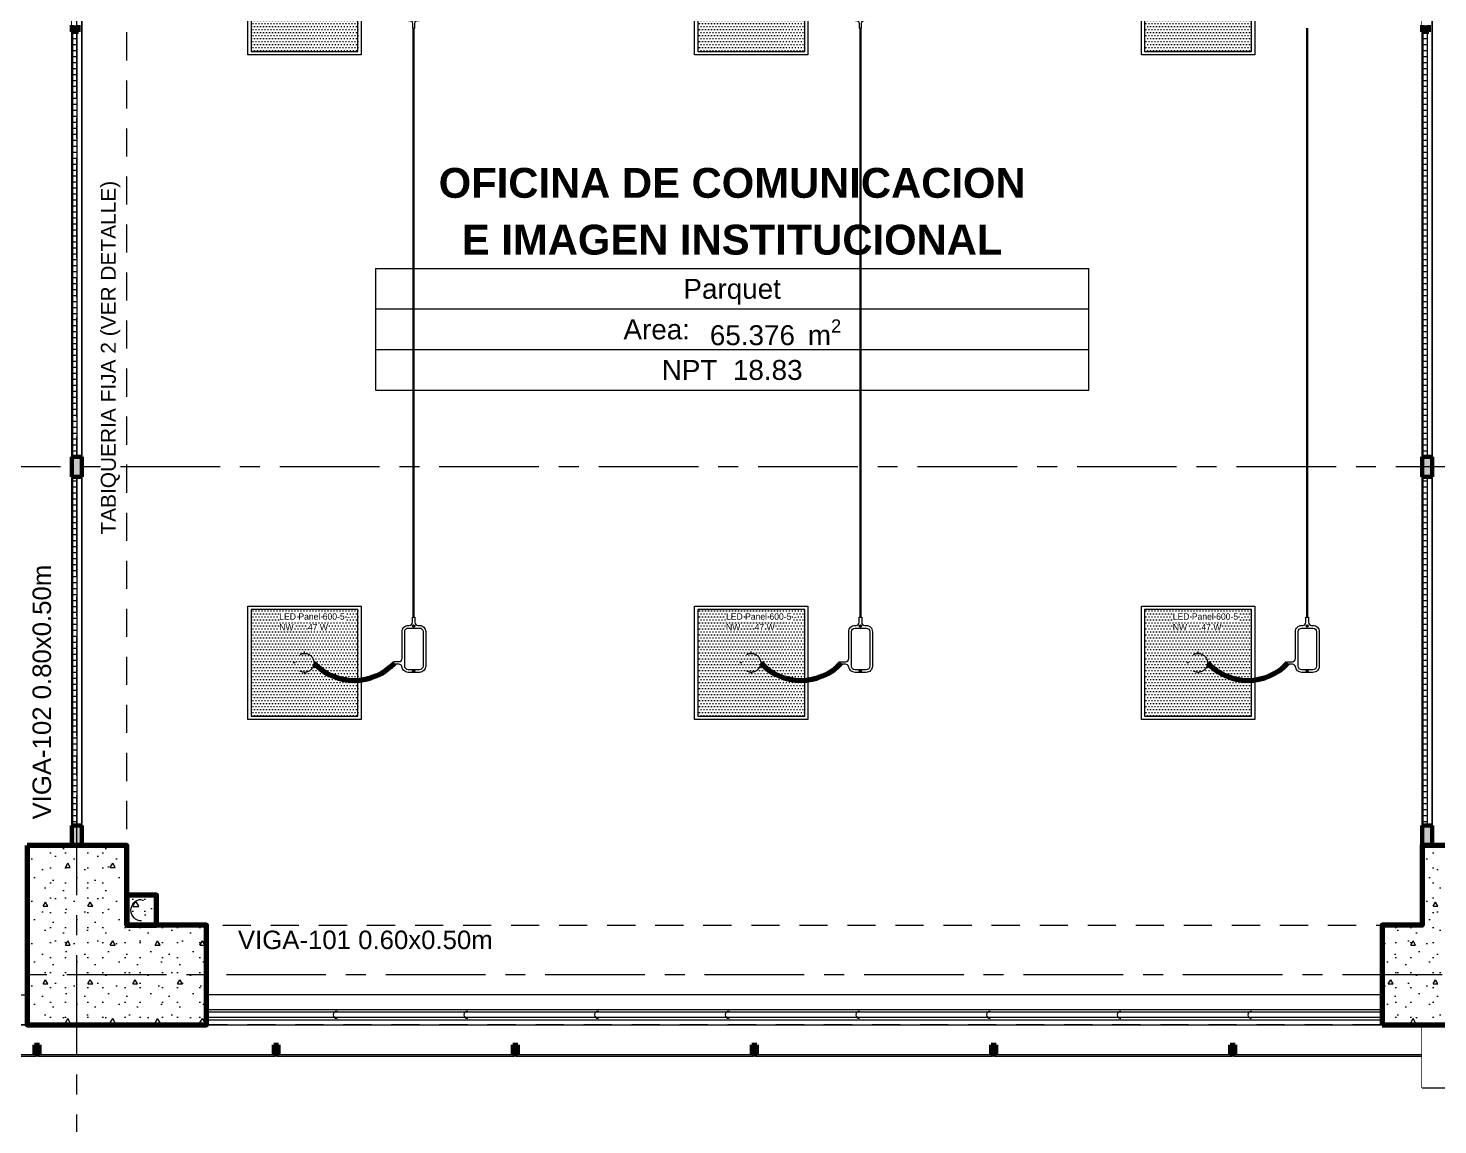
# Model space of a CAD drawing. Header units: inches. Extents: x -38 to 5698, y -33 to 92.
# Drawn here: x 400.08 to 407.15, y 6.7 to 12.2 of the extents above; entities that cross this region are included whole.
import ezdxf
from ezdxf.lldxf.tags import DXFTag

# ---------------------------------------------------------------- set-up
doc = ezdxf.new("R2010")
doc.units = ezdxf.units.IN
doc.header["$MEASUREMENT"] = 0
doc.set_wipeout_variables(frame=1)
for name, pattern in [('CONTINUA', [0]), ('DASHED', [0.75, 0.5, -0.25]), ('Hidden Line', [0.195611, 0.141111, -0.0545]), ('Punto & Raya', [0.65, 0.5, -0.075, 0, -0.075]), ('Wipeout_Contour', [1, 0, -1])]:
    doc.linetypes.add(name, pattern=pattern)
for name, color, linetype in [('02 _ ARQ _ ALB _ Ejes Generales', 7, 'Continuous'), ('02 _ ARQ _ ZON _ Espacio.3D', 7, 'Continuous'), ('08 _ STR _ EXT _ 06 Columnas', 7, 'Continuous'), ('08 _ STR _ EXT _ 07 Losa Aligerada', 7, 'Continuous'), ('08 _ STR _ EXT _ 08 Placas', 7, 'Continuous'), ('08 _ STR _ EXT _ 08 Placas Inclinadas', 7, 'Continuous'), ('08 _ STR _ EXT _ 09 Vigas', 7, 'Continuous'), ('Acabado - Muros', 7, 'Continuous'), ('Estructura - 04 MURO', 7, 'Continuous'), ('Estructura - Carga', 7, 'Continuous'), ('Interior - Escaleras & Barandillas', 7, 'Continuous'), ('Marcador - Secciones', 251, 'Continuous'), ('MEP - HVAC', 7, 'Continuous'), ('Notas - Etiquetas', 251, 'Continuous')]:
    doc.layers.add(name, color=color, linetype=linetype)
for name, color, linetype, lineweight in [('ALUMBRADO_CONDUIT', 30, 'CONDUIT1', 30), ('Bancas', 1, 'Continuous', 13), ('CABLEADO EXT.', 3, 'PVCSUBT', 30), ('Luminarias', 5, 'Continuous', 20), ('Simb_Alumbrado', 140, 'CONTINUA', 30)]:
    doc.layers.add(name, color=color, linetype=linetype, lineweight=lineweight)
doc.styles.add('Estilo_Generado_1', font='swisseb.ttf')
doc.styles.add('Estilo_Generado_4', font='swisse.ttf')
doc.styles.add('Estilo_Generado_7', font='swisse.ttf')
doc.styles.add('{18b73a54-fa43-428c-adcb-c1c7bbdf2c84}', font='Simplex.shx')
tags = doc.linetypes.add('CONDUIT', pattern='A,1.5,-0.210535,["con",{18b73a54-fa43-428c-adcb-c1c7bbdf2c84},S=0.2,R=0,X=0,Y=-0.065594],-0.702384', length=2.412919).pattern_tags.tags
tags[6] = DXFTag(74, 10)
tags = doc.linetypes.add('CONDUIT1', pattern='A,1,-0.19772,["con",{18b73a54-fa43-428c-adcb-c1c7bbdf2c84},S=0.2,R=0,X=0,Y=-0.065594],-0.593642', length=1.791362).pattern_tags.tags
tags[6] = DXFTag(74, 10)
tags = doc.linetypes.add('PVCSUBT', pattern='A,0.6,-0.3,0.6,-0.075691,["PVC",Standard,S=0.2,R=0,X=0,Y=-0.093724],-0.621005', length=2.196696).pattern_tags.tags
tags[10] = DXFTag(74, 10)
pattern_1 = [(0, (370.00005, 6e-09), (0, 0.3897114), [0.024375, -0.200625]), (0, (370.11255, 0.19486), (0, 0.3897114), [0.024375, -0.200625]), (60, (370.00005, 6e-09), (-0.3375, 0.1948557), [0.024375, -0.200625]), (60, (370.22505, 6e-09), (-0.3375, 0.1948557), [0.024375, -0.200625]), (120, (370.02442, 6e-09), (0.3375, 0.1948557), [0.024375, -0.200625]), (120, (370.24942, 6e-09), (0.3375, 0.1948557), [0.024375, -0.200625]), (0, (370.00005, 0.0375), (0, 0.075), [0, -0.075, 0, -0.1125]), (45, (370.03755, 0.0375), (-0.05303301, 0.05303301), [0, -0.05625, 0, -0.09375])]
pattern_2 = [(0, (370.000046, 6e-09), (0, 0.030000001), [])]

# ---------------------------------------------------------------- blocks, each defined once
blk = doc.blocks.new('*U270')
at = {"layer": 'Luminarias', "linetype": 'DASHED', "lineweight": 0, "ltscale": 0.05}
blk.add_lwpolyline([(0, -0.0045), (0, 0.0045)], dxfattribs=at)
blk = doc.blocks.new('*U271')
at = {"color": 0, "linetype": 'ByBlock', "lineweight": -2, "transparency": 16777216}
for p, rotation in [((-0.05, 0), 90), ((0, -0.05), 180), ((0.05, 0), 269.9999999999999)]:
    blk.add_blockref('*U270', p, dxfattribs=dict(at, rotation=rotation))
blk.add_blockref('*U270', (0, 0.05), dxfattribs=at)
blk = doc.blocks.new('PANEL LED 50W')
at = {"layer": 'Luminarias'}
h = blk.add_hatch(dxfattribs=at)
h.set_pattern_fill('DOTS', color=4, scale=0.009097)
h.set_pattern_definition([(0, (0, -2e-14), (0.0072206, 0.01444116), [0, -0.01444116])])
h.paths.add_polyline_path([(-0.2574, -0.2574), (0.2574, -0.2574), (0.2574, 0.2574), (-0.2574, 0.2574)])
h.paths.add_polyline_path([(-0.1296, 0.0974), (0.1849, 0.0974), (0.1849, 0.2469), (-0.1296, 0.2469)], flags=24)
at = {"layer": 'Luminarias', "color": 4, "lineweight": 0}
for points in [[(-0.2729, 0.2729), (0.2729, 0.2729), (0.2729, -0.2729), (-0.2729, -0.2729)], [(-0.2574, -0.2574), (0.2574, -0.2574), (0.2574, 0.2574), (-0.2574, 0.2574)]]:
    blk.add_lwpolyline(points, close=True, dxfattribs=at)
at = {"layer": 'Luminarias', "color": 4, "linetype": 'DASHED', "lineweight": 0, "ltscale": 0.01}
blk.add_circle((0, 0), 0.0455, dxfattribs=at)
at = {"color": 4}
blk.add_blockref('*U271', (0, 0), dxfattribs=at)
at = {"layer": 'Luminarias', "color": 4, "insert": (-0.1218, 0.2392), "char_height": 0.030929, "width": 0.382855, "attachment_point": 1}
blk.add_mtext('{\\Ftxt|c0;LED Panel 600-5 - NW      47 W}', dxfattribs=at)
blk = doc.blocks.new('lumin 47')
at = {"layer": 'ALUMBRADO_CONDUIT', "xscale": 1.041283452965173, "yscale": 1.041283452965173, "zscale": 1.041283452965173}
blk.add_blockref('PANEL LED 50W', (-76.251, 24.2433), dxfattribs=at)
blk = doc.blocks.new('oval t')
at = {"layer": 'Simb_Alumbrado', "lineweight": 13}
blk.add_lwpolyline([(0.0141, 0.0102, -0.414214), (0.0041, 0.0202), (0.0041, 0.0416), (-0.0056, 0.0416), (-0.0056, 0.0202, -0.414214), (-0.0156, 0.0102), (-0.0659, 0.0102, 0.414214), (-0.0899, -0.0138), (-0.0899, -0.0183, -0.414214), (-0.1019, -0.0303), (-0.1213, -0.0303), (-0.1213, -0.04), (-0.1016, -0.04, -0.451917), (-0.0897, -0.0535, 0.451917), (-0.0659, -0.0805), (0.0659, -0.0805, 0.414214), (0.0899, -0.0566), (0.0899, -0.0512, -0.398753), (0.1019, -0.0401), (0.1213, -0.0401), (0.1213, -0.0304), (0.1019, -0.0304, -0.368669), (0.0899, -0.0176), (0.0899, -0.0138, 0.414214), (0.0659, 0.0102), (0.0141, 0.0102)], format="xyb", dxfattribs=at)
blk.add_lwpolyline([(-0.0659, 0), (0.0659, 0, -0.414214), (0.0797, -0.0138), (0.0797, -0.0566, -0.414214), (0.0659, -0.0703), (-0.0659, -0.0703, -0.414214), (-0.0797, -0.0566), (-0.0797, -0.0138, -0.414214)], format="xyb", close=True, dxfattribs=at)
for points in [[(-0.0911, -0.0352), (-0.0828, -0.0352)], [(-0.0869, -0.031), (-0.0869, -0.0394)], [(0.0837, -0.0352), (0.0921, -0.0352)], [(0.0879, -0.031), (0.0879, -0.0394)]]:
    blk.add_lwpolyline(points, dxfattribs=at)
for centre in [(-0.0869, -0.0352), (0.0879, -0.0352)]:
    blk.add_circle(centre, 0.00419, dxfattribs=at)
blk = doc.blocks.new('CAJA OVAL TIPO L')
at = {"layer": 'Simb_Alumbrado', "lineweight": 13}
blk.add_lwpolyline([(-0.0491, -0.079), (-0.0491, -0.0343, -0.380413), (-0.0258, -0.0088), (-0.0258, -0.0088, 0.341426), (-0.0164, 0.0033), (-0.0164, 0.0236), (-0.0063, 0.0236), (-0.0063, 0.0033, 0.414214), (0.0063, -0.0092), (0.1138, -0.0092, -0.414214), (0.1388, -0.0343), (0.1388, -0.0382, 0.414214), (0.1513, -0.0508), (0.1716, -0.0508), (0.1716, -0.0609), (0.1513, -0.0609, 0.414214), (0.1388, -0.0734), (0.1388, -0.079, -0.414214), (0.1138, -0.104), (-0.0241, -0.104, -0.414214), (-0.0491, -0.079, 0.414214)], format="xyb", dxfattribs=at)
for points in [[(-0.0483, -0.0558), (-0.0395, -0.0558)], [(-0.0439, -0.0514), (-0.0439, -0.0602)], [(0.1323, -0.0558), (0.1411, -0.0558)], [(0.1367, -0.0514), (0.1367, -0.0602)]]:
    blk.add_lwpolyline(points, dxfattribs=at)
blk.add_lwpolyline([(-0.0241, -0.0199), (0.1138, -0.0199, -0.414214), (0.1282, -0.0343), (0.1282, -0.079, -0.414214), (0.1138, -0.0934), (-0.0241, -0.0934, -0.414214), (-0.0384, -0.079), (-0.0384, -0.0343, -0.414214)], format="xyb", close=True, dxfattribs=at)
for centre in [(-0.0439, -0.0558), (0.1367, -0.0558)]:
    blk.add_circle(centre, 0.00438, dxfattribs=at)

msp = doc.modelspace()

# ---------------------------------------------------------------- hatches: boundary and pattern name
at = {"layer": 'Acabado - Muros', "linetype": 'Continuous', "lineweight": 0}
for points in [[(400.1075, 7.1), (400.1075, 7.05), (400.1325, 7.05), (400.1325, 7.1)], [(401.3075, 7.1), (401.3075, 7.05), (401.3325, 7.05), (401.3325, 7.1)], [(402.5075, 7.1), (402.5075, 7.05), (402.5325, 7.05), (402.5325, 7.1)], [(403.7075, 7.1), (403.7075, 7.05), (403.7325, 7.05), (403.7325, 7.1)], [(404.9075, 7.1), (404.9075, 7.05), (404.9325, 7.05), (404.9325, 7.1)], [(406.1075, 7.1), (406.1075, 7.05), (406.1325, 7.05), (406.1325, 7.1)]]:
    msp.add_hatch(color=254, dxfattribs=at).paths.add_polyline_path(points)
at = {"layer": 'Acabado - Muros', "linetype": 'Continuous', "lineweight": 9}
for points in [[(398.925, 7.04), (400.115, 7.04), (400.115, 7.05), (398.925, 7.05)], [(400.125, 7.04), (401.315, 7.04), (401.315, 7.05), (400.125, 7.05)], [(401.325, 7.04), (402.515, 7.04), (402.515, 7.05), (401.325, 7.05)], [(402.525, 7.04), (403.715, 7.04), (403.715, 7.05), (402.525, 7.05)], [(403.725, 7.04), (404.915, 7.04), (404.915, 7.05), (403.725, 7.05)], [(404.925, 7.04), (406.115, 7.04), (406.115, 7.05), (404.925, 7.05)], [(406.125, 7.04), (407.315, 7.04), (407.315, 7.05), (406.125, 7.05)]]:
    msp.add_hatch(color=250, dxfattribs=at).paths.add_polyline_path(points)
at = {"layer": 'Estructura - Carga', "linetype": 'Continuous', "lineweight": 13}
h = msp.add_hatch(dxfattribs=at)
h.set_pattern_fill('HORMIGÓN_ARMADO_0002', color=251, style=0, pattern_type=2)
h.set_pattern_definition([(0, (370.00005, 6e-09), (0, 0.3117692), [0.03, -0.15]), (0, (370.09005, 0.1559), (0, 0.3117692), [0.03, -0.15]), (60, (370.00005, 6e-09), (-0.27, 0.1558846), [0.03, -0.15]), (60, (370.18005, 6e-09), (-0.27, 0.1558846), [0.03, -0.15]), (120, (370.03005, 6e-09), (0.27, 0.1558846), [0.03, -0.15]), (120, (370.21005, 6e-09), (0.27, 0.1558846), [0.03, -0.15]), (0, (370.000046, 0.03), (0, 0.06), [0, -0.06, 0, -0.09]), (45, (370.030046, 0.03), (-0.04242641, 0.04242641), [0, -0.045, 0, -0.075])])
h.paths.add_polyline_path([(400.57, 7.7), (400.72, 7.7), (400.72, 7.85), (400.57, 7.85)])

# ---------------------------------------------------------------- linework, layer by layer
at = {"layer": '02 _ ARQ _ ALB _ Ejes Generales', "color": 251, "linetype": 'Punto & Raya', "lineweight": 13}
msp.add_line((425.57, 7.45), (374.8454, 7.45), dxfattribs=at)
at = {"layer": '02 _ ARQ _ ZON _ Espacio.3D', "color": 252, "linetype": 'Continuous', "lineweight": 13}
for p, q in [((401.8191, 10.9955), (401.8191, 10.3848)), ((401.8191, 10.9955), (405.3971, 10.9955)), ((405.3971, 10.3848), (405.3971, 10.9955)), ((405.3971, 10.7919), (401.8191, 10.7919)), ((401.8191, 10.5883), (405.3971, 10.5883)), ((401.8191, 10.3848), (405.3971, 10.3848))]:
    msp.add_line(p, q, dxfattribs=at)
at = {"layer": '02 _ ARQ _ ZON _ Espacio.3D', "color": 254, "linetype": 'Continuous', "lineweight": 0, "flags": 128}
for points in [[(400.07, 7.3509), (400.07, 8.1), (400.295, 8.1), (400.295, 16.5), (400.07, 16.5), (400.07, 17.35), (394.17, 17.3498), (394.17, 16.9001), (393.57, 16.9), (393.57, 16.2999), (393.12, 16.2999), (393.12, 15.4), (394.32, 15.4), (394.3201, 7.7), (396.8256, 7.7), (396.8256, 7.35)], [(407.12, 16.5), (407.12, 8.1), (407.57, 8.1), (407.57, 7.7), (407.77, 7.7), (407.77, 7.3311), (413.67, 7.3311), (413.67, 7.7), (414.07, 7.7), (414.07, 8.1), (414.57, 8.1), (414.57, 7.35), (420.67, 7.35), (420.67, 7.7), (421.07, 7.7), (421.07, 8.1), (421.42, 8.1), (421.4199, 11.45), (413.47, 11.4499), (413.47, 17.35), (407.57, 17.3493), (407.57, 16.5)], [(407.07, 7.7), (407.0697, 17.15), (400.57, 17.15), (400.57, 16.5), (400.345, 16.5), (400.345, 8.1), (400.57, 8.1), (400.57, 7.7), (400.97, 7.7), (400.97, 7.3509), (406.87, 7.35), (406.87, 7.7)]]:
    msp.add_lwpolyline(points, close=True, dxfattribs=at)
at = {"layer": '08 _ STR _ EXT _ 07 Losa Aligerada', "color": 254, "linetype": 'Continuous', "lineweight": 18, "flags": 128}
msp.add_lwpolyline([(397.1712, 7.2), (407.07, 7.2), (407.07, 6.8828), (408.0698, 6.8828), (408.0698, 4.1), (413.5698, 4.1), (413.5698, 6.8828), (414.57, 6.8828), (414.57, 7.2038), (421.57, 7.2038), (421.57, 15.1499), (421.57, 15.1499), (421.57, 15.7999), (421.57, 15.7999), (421.57, 20.35), (416.6701, 20.35), (416.6701, 22.35), (416.6701, 22.6), (416.6701, 24.5), (416.6701, 24.75), (416.6701, 26.75), (421.57, 26.75), (421.57, 39.9)], dxfattribs=at)
at = {"layer": '08 _ STR _ EXT _ 09 Vigas', "color": 251, "linetype": 'Hidden Line', "lineweight": 13}
for p, q in [((400.57, 7.7), (400.57, 16.9)), ((407.07, 7.7), (407.07, 16.9)), ((400.57, 7.7), (407.07, 7.7))]:
    msp.add_line(p, q, dxfattribs=at)
at = {"layer": 'Acabado - Muros', "color": 7, "linetype": 'Continuous', "lineweight": 60}
for p, q in [((400.345, 8.1), (400.295, 8.1)), ((407.12, 8.1), (407.07, 8.1)), ((400.1075, 7.1), (400.1075, 7.05)), ((400.1325, 7.1), (400.1075, 7.1)), ((400.1325, 7.1), (400.1325, 7.05)), ((401.3325, 7.1), (401.3075, 7.1)), ((401.3075, 7.1), (401.3075, 7.05)), ((401.3325, 7.1), (401.3325, 7.05)), ((402.5075, 7.1), (402.5075, 7.05)), ((402.5325, 7.1), (402.5075, 7.1)), ((402.5325, 7.1), (402.5325, 7.05)), ((403.7075, 7.1), (403.7075, 7.05)), ((403.7325, 7.1), (403.7075, 7.1)), ((403.7325, 7.1), (403.7325, 7.05)), ((404.9325, 7.1), (404.9075, 7.1)), ((404.9075, 7.1), (404.9075, 7.05)), ((404.9325, 7.1), (404.9325, 7.05)), ((406.1075, 7.1), (406.1075, 7.05)), ((406.1325, 7.1), (406.1075, 7.1)), ((406.1325, 7.1), (406.1325, 7.05)), ((400.1325, 7.05), (400.1075, 7.05)), ((401.3325, 7.05), (401.3075, 7.05)), ((402.5325, 7.05), (402.5075, 7.05)), ((403.7325, 7.05), (403.7075, 7.05)), ((404.9325, 7.05), (404.9075, 7.05)), ((406.1325, 7.05), (406.1075, 7.05))]:
    msp.add_line(p, q, dxfattribs=at)
at = {"layer": 'Acabado - Muros', "color": 7, "linetype": 'Continuous', "lineweight": 13, "flags": 128}
for points in [[(398.925, 7.04), (398.925, 7.05), (400.115, 7.05), (400.115, 7.04)], [(400.125, 7.04), (400.125, 7.05), (401.315, 7.05), (401.315, 7.04)], [(401.325, 7.04), (401.325, 7.05), (402.515, 7.05), (402.515, 7.04)], [(402.525, 7.04), (402.525, 7.05), (403.715, 7.05), (403.715, 7.04)], [(403.725, 7.04), (403.725, 7.05), (404.915, 7.05), (404.915, 7.04)], [(404.925, 7.04), (404.925, 7.05), (406.115, 7.05), (406.115, 7.04)], [(406.125, 7.04), (406.125, 7.05), (407.315, 7.05), (407.315, 7.04)]]:
    msp.add_lwpolyline(points, close=True, dxfattribs=at)
at = {"layer": 'ALUMBRADO_CONDUIT', "color": 30, "lineweight": 30, "ltscale": 0.4, "true_color": 0xf26722}
for p, q in [((402.0099, 12.2013), (402.0099, 9.2455)), ((404.2515, 12.2017), (404.2516, 9.2453)), ((406.4932, 12.2018), (406.4933, 9.2454))]:
    msp.add_line(p, q, dxfattribs=at)
at = {"layer": 'CABLEADO EXT.', "color": 3, "lineweight": 80}
for centre in [(401.7117, 9.2048), (403.9534, 9.2052), (406.1951, 9.2053)]:
    msp.add_arc(centre, 0.2767, 223.15072, 316.84928, dxfattribs=at)
at = {"layer": 'Estructura - Carga', "color": 7, "linetype": 'Continuous', "lineweight": 80, "flags": 128}
msp.add_lwpolyline([(400.57, 7.7), (400.72, 7.7), (400.72, 7.85), (400.57, 7.85)], close=True, dxfattribs=at)
at = {"layer": 'Marcador - Secciones', "color": 251, "linetype": 'Punto & Raya', "lineweight": 13}
msp.add_line((374.9384, 10.0018), (416.3507, 10.0018), dxfattribs=at)
at = {"layer": 'MEP - HVAC', "color": 7, "linetype": 'Continuous', "lineweight": 13, "flags": 128}
msp.add_lwpolyline([(400.645, 7.721, -1), (400.645, 7.829)], format="xyb", dxfattribs=at)

# ---------------------------------------------------------------- block references
for p in [(477.7135, -11.8903), (479.9551, -11.8903), (482.1968, -11.8903), (477.7135, -15.2272), (479.9551, -15.2272), (482.1968, -15.2272)]:
    msp.add_blockref('lumin 47', p)
at = {"layer": 'ALUMBRADO_CONDUIT', "linetype": 'CONDUIT', "lineweight": 30, "xscale": 1.253906979044094, "yscale": 1.253906979044094, "zscale": 1.253906979044094, "rotation": 90}
for p in [(401.9399, 9.0303), (404.1816, 9.0301), (406.4233, 9.0301)]:
    msp.add_blockref('CAJA OVAL TIPO L', p, dxfattribs=at)
at = {"layer": 'Bancas', "color": 252, "true_color": 0x939598, "xscale": 1.253906979044094, "yscale": 1.253906979044094, "zscale": 1.253906979044094, "rotation": 90}
for p in [(401.9658, 12.3534), (404.2074, 12.3538)]:
    msp.add_blockref('oval t', p, dxfattribs=at)

# ---------------------------------------------------------------- texts
at = {"layer": '02 _ ARQ _ ZON _ Espacio.3D', "color": 252, "lineweight": 25, "attachment_point": 2}
for s, insert, char_height, style in [('\\A1;{\\pqc;\\pt0;\\fSwis721 Ex BT|b1|i0|c0|p34;OFICINA DE COMUNICACION}', (403.6081, 11.5004), 0.15, 'Estilo_Generado_1'), ('\\A1;{\\pqc;\\pt0;\\fSwis721 Ex BT|b1|i0|c0|p34;E IMAGEN INSTITUCIONAL}', (403.6081, 11.2154), 0.15, 'Estilo_Generado_1'), ('\\A1;{\\pqc;\\pt0;\\fSwis721 Ex BT|b0|i0|c238|p34;Parquet}', (403.6081, 10.9437), 0.1, 'Estilo_Generado_7'), ('\\A1;{\\pqc;\\pt0;\\fSwis721 Ex BT|b0|i0|c238|p34;Area: }', (403.2296, 10.7401), 0.1, 'Estilo_Generado_7'), ('\\A1;{\\pqc;\\pt0,0.3;\\fSwis721 Ex BT|b0|i0|c238|p34;65.376\\fSwis721 Ex BT|b0|i0|c238|p34;\\A1{\\H.66x;\\S^  ;}\\fSwis721 Ex BT|b0|i0|c238|p34; m\\fSwis721 Ex BT|b0|i0|c238|p34;\\A1{\\H.66x;\\S2^  ;}}', (403.8257, 10.7401), 0.1, 'Estilo_Generado_7'), ('\\A1;{\\pqc;\\pt0;\\fSwis721 Ex BT|b0|i0|c238|p34;NPT  18.83}', (403.6081, 10.5365), 0.1, 'Estilo_Generado_7')]:
    msp.add_mtext(s, dxfattribs=dict(at, insert=insert, char_height=char_height, style=style))
at = {"layer": 'Notas - Etiquetas', "color": 8, "linetype": 'Continuous', "lineweight": 13, "style": 'Estilo_Generado_4'}
for s, insert, char_height, attachment_point, rotation in [('\\A1;{\\pql;\\fSwis721 Ex BT|b0|i0|c0|p34;TABIQUERIA FIJA 2 (VER DETALLE)\\fSwis721 Ex BT|b0|i0|c0|p34; }', (400.4891, 9.66), 0.075, 4, 90.00003), ('\\A1;{\\pql;\\fSwis721 Ex BT|b0|i0|c0|p34;VIGA-102\\fSwis721 Ex BT|b0|i0|c0|p34; \\fSwis721 Ex BT|b0|i0|c0|p34;0.80\\fSwis721 Ex BT|b0|i0|c0|p34;x\\fSwis721 Ex BT|b0|i0|c0|p34;0.50\\fSwis721 Ex BT|b0|i0|c0|p34;m}', (400.0976, 8.2302), 0.0925, 1, 90)]:
    msp.add_mtext(s, dxfattribs=dict(at, insert=insert, char_height=char_height, attachment_point=attachment_point, rotation=rotation))
at = {"layer": 'Notas - Etiquetas', "color": 8, "linetype": 'Continuous', "lineweight": 13, "insert": (401.1282, 7.6724), "char_height": 0.0925, "attachment_point": 1, "style": 'Estilo_Generado_4'}
msp.add_mtext('\\A1;{\\pql;\\fSwis721 Ex BT|b0|i0|c0|p34;VIGA-101\\fSwis721 Ex BT|b0|i0|c0|p34; \\fSwis721 Ex BT|b0|i0|c0|p34;0.60\\fSwis721 Ex BT|b0|i0|c0|p34;x\\fSwis721 Ex BT|b0|i0|c0|p34;0.50\\fSwis721 Ex BT|b0|i0|c0|p34;m}', dxfattribs=at)

# ---------------------------------------------------------------- next in the draw order: wipeouts: each hides what was drawn before it
at = {"color": 254, "linetype": 'Wipeout_Contour', "lineweight": 0, "ltscale": 13015.672348}
msp.add_wipeout([(407.07, 6.8828), (408.2699, 6.8828), (408.2699, 7.124), (407.1776, 7.124)], dxfattribs=at).dxf.layer = '08 _ STR _ EXT _ 08 Placas Inclinadas'
at = {"color": 254, "linetype": 'Wipeout_Contour', "lineweight": 0, "ltscale": 19479.184035}
msp.add_wipeout([(400.295, 14.3499), (400.295, 12.2164), (400.328, 12.2164), (400.328, 12.1999), (400.345, 12.1999), (400.345, 14.3499)], dxfattribs=at).dxf.layer = 'Acabado - Muros'
at = {"color": 254, "linetype": 'Wipeout_Contour', "lineweight": 0, "ltscale": 19519.833777}
msp.add_wipeout([(407.07, 14.3499), (407.07, 12.2164), (407.103, 12.2164), (407.103, 12.1999), (407.12, 12.1999), (407.12, 14.3499)], dxfattribs=at).dxf.layer = 'Acabado - Muros'
at = {"color": 254, "linetype": 'Wipeout_Contour', "lineweight": 0, "ltscale": 12986.275586}
msp.add_wipeout([(400.295, 8.2), (400.345, 8.2), (400.345, 9.9499), (400.295, 9.9499)], dxfattribs=at).dxf.layer = 'Acabado - Muros'
at = {"color": 254, "linetype": 'Wipeout_Contour', "lineweight": 0, "ltscale": 13013.375518}
msp.add_wipeout([(407.07, 8.2), (407.12, 8.2), (407.12, 9.9499), (407.07, 9.9499)], dxfattribs=at).dxf.layer = 'Acabado - Muros'
at = {"color": 254, "linetype": 'Wipeout_Contour', "lineweight": 0, "ltscale": 13000.657052}
msp.add_wipeout([(400.97, 7.2), (406.87, 7.2), (406.87, 7.35), (400.97, 7.35)], dxfattribs=at).dxf.layer = 'Estructura - 04 MURO'

# ---------------------------------------------------------------- next in the draw order: hatches: boundary and pattern name
at = {"layer": '08 _ STR _ EXT _ 06 Columnas', "linetype": 'Continuous', "lineweight": 9}
h = msp.add_hatch(dxfattribs=at)
h.set_pattern_fill('HORMIGÓN_EN_MASA_0002', style=0, pattern_type=2)
h.set_pattern_definition(pattern_1)
h.paths.add_polyline_path([(400.07, 8.1), (400.07, 7.2), (400.97, 7.2), (400.97, 7.7), (400.57, 7.7), (400.57, 8.1)])

# ---------------------------------------------------------------- next in the draw order: linework, layer by layer
at = {"layer": '08 _ STR _ EXT _ 06 Columnas', "color": 7, "linetype": 'Continuous', "lineweight": 80, "flags": 128}
msp.add_lwpolyline([(400.07, 8.1), (400.07, 7.2), (400.97, 7.2), (400.97, 7.7), (400.57, 7.7), (400.57, 8.1)], close=True, dxfattribs=at)
at = {"layer": '08 _ STR _ EXT _ 08 Placas', "color": 7, "linetype": 'Continuous', "lineweight": 13, "flags": 128}
msp.add_lwpolyline([(407.07, 6.8828), (407.07, 7.2)], dxfattribs=at)
at = {"layer": '08 _ STR _ EXT _ 08 Placas Inclinadas', "color": 7, "linetype": 'Continuous', "lineweight": 13, "flags": 128}
msp.add_lwpolyline([(407.07, 6.8828), (414.57, 6.8828)], dxfattribs=at)
at = {"layer": 'Acabado - Muros', "color": 251, "linetype": 'Continuous', "lineweight": 13, "flags": 128}
for points in [[(400.295, 8.2), (400.295, 9.9499)], [(400.345, 8.2), (400.345, 9.9499)], [(407.07, 8.2), (407.07, 9.9499)], [(407.12, 8.2), (407.12, 9.9499)]]:
    msp.add_lwpolyline(points, dxfattribs=at)
at = {"layer": 'Estructura - 04 MURO', "color": 7, "linetype": 'Continuous', "lineweight": 13, "flags": 128}
for points in [[(406.87, 7.35), (400.97, 7.35)], [(400.97, 7.2), (406.87, 7.2)]]:
    msp.add_lwpolyline(points, dxfattribs=at)
at = {"layer": 'Interior - Escaleras & Barandillas', "color": 161, "linetype": 'Continuous', "lineweight": 13, "flags": 128}
msp.add_lwpolyline([(406.87, 7.225), (406.87, 7.275), (400.97, 7.275), (400.97, 7.225)], close=True, dxfattribs=at)
for points in [[(406.87, 7.2625), (400.97, 7.2625)], [(400.97, 7.2375), (406.87, 7.2375)]]:
    msp.add_lwpolyline(points, dxfattribs=at)
for points in [[(401.6256, 7.2688, 1), (401.6256, 7.2313, 1)], [(402.2811, 7.2688, 1), (402.2811, 7.2313, 1)], [(402.9367, 7.2688, 1), (402.9367, 7.2313, 1)], [(403.5923, 7.2688, 1), (403.5923, 7.2313, 1)], [(404.2478, 7.2688, 1), (404.2478, 7.2313, 1)], [(404.9034, 7.2688, 1), (404.9034, 7.2313, 1)], [(405.5589, 7.2688, 1), (405.5589, 7.2313, 1)], [(406.2145, 7.2688, 1), (406.2145, 7.2313, 1)]]:
    msp.add_lwpolyline(points, format="xyb", dxfattribs=at)

# ---------------------------------------------------------------- next in the draw order: wipeouts: each hides what was drawn before it
at = {"color": 254, "linetype": 'Wipeout_Contour', "lineweight": 0, "ltscale": 19479.158972}
msp.add_wipeout([(400.328, 12.1834), (400.295, 12.1834), (400.295, 10.0499), (400.345, 10.0499), (400.345, 12.1999), (400.328, 12.1999)], dxfattribs=at).dxf.layer = 'Acabado - Muros'
at = {"color": 254, "linetype": 'Wipeout_Contour', "lineweight": 0, "ltscale": 19519.808766}
msp.add_wipeout([(407.103, 12.1834), (407.07, 12.1834), (407.07, 10.0499), (407.12, 10.0499), (407.12, 12.1999), (407.103, 12.1999)], dxfattribs=at).dxf.layer = 'Acabado - Muros'

# ---------------------------------------------------------------- next in the draw order: linework, layer by layer
at = {"layer": 'Acabado - Muros', "color": 251, "linetype": 'Continuous', "lineweight": 13, "flags": 128}
for points in [[(400.345, 10.0499), (400.345, 12.1999), (400.345, 14.3499)], [(407.12, 10.0499), (407.12, 12.1999), (407.12, 14.3499)], [(400.295, 10.0499), (400.295, 12.1834)], [(407.07, 10.0499), (407.07, 12.1834)]]:
    msp.add_lwpolyline(points, dxfattribs=at)

# ---------------------------------------------------------------- next in the draw order: wipeouts: each hides what was drawn before it
at = {"color": 254, "linetype": 'Wipeout_Contour', "lineweight": 0, "ltscale": 9760.584158}
msp.add_wipeout([(407.07, 7.2), (407.07, 6.8828), (407.2116, 7.2)], dxfattribs=at).dxf.layer = '08 _ STR _ EXT _ 08 Placas'
at = {"color": 254, "linetype": 'Wipeout_Contour', "lineweight": 0, "ltscale": 12986.235588}
msp.add_wipeout([(400.3, 9.9499), (400.3, 8.2), (400.32, 8.2), (400.32, 9.9499)], dxfattribs=at).dxf.layer = 'Acabado - Muros'
at = {"color": 254, "linetype": 'Wipeout_Contour', "lineweight": 0, "ltscale": 13013.33552}
msp.add_wipeout([(407.075, 9.9499), (407.075, 8.2), (407.095, 8.2), (407.095, 9.9499)], dxfattribs=at).dxf.layer = 'Acabado - Muros'

# ---------------------------------------------------------------- next in the draw order: hatches: boundary and pattern name
at = {"layer": '08 _ STR _ EXT _ 06 Columnas', "linetype": 'Continuous', "lineweight": 9}
h = msp.add_hatch(dxfattribs=at)
h.set_pattern_fill('HORMIGÓN_EN_MASA_0002', style=0, pattern_type=2)
h.set_pattern_definition(pattern_1)
h.paths.add_polyline_path([(406.87, 7.2), (407.77, 7.2), (407.77, 7.7), (407.57, 7.7), (407.57, 8.1), (407.07, 8.1), (407.07, 7.7), (406.87, 7.7)])
at = {"layer": 'Acabado - Muros', "linetype": 'Continuous', "lineweight": 0}
h = msp.add_hatch(dxfattribs=at)
h.set_pattern_fill('CONTRACHAPADO_0002', color=254, style=0, pattern_type=2)
h.set_pattern_definition(pattern_2)
h.paths.add_polyline_path([(400.3, 9.9499), (400.3, 8.2), (400.32, 8.2), (400.32, 9.9499)])
h = msp.add_hatch(dxfattribs=at)
h.set_pattern_fill('CONTRACHAPADO_0002', color=254, style=0, pattern_type=2)
h.set_pattern_definition(pattern_2)
h.paths.add_polyline_path([(407.075, 9.9499), (407.075, 8.2), (407.095, 8.2), (407.095, 9.9499)])
for points in [[(400.295, 8.2), (400.295, 8.1), (400.345, 8.1), (400.345, 8.2)], [(407.07, 8.2), (407.07, 8.1), (407.12, 8.1), (407.12, 8.2)]]:
    msp.add_hatch(color=254, dxfattribs=at).paths.add_polyline_path(points)

# ---------------------------------------------------------------- next in the draw order: linework, layer by layer
at = {"layer": '08 _ STR _ EXT _ 06 Columnas', "color": 7, "linetype": 'Continuous', "lineweight": 80, "flags": 128}
msp.add_lwpolyline([(406.87, 7.2), (407.77, 7.2), (407.77, 7.7), (407.57, 7.7), (407.57, 8.1), (407.07, 8.1), (407.07, 7.7), (406.87, 7.7)], close=True, dxfattribs=at)
at = {"layer": '08 _ STR _ EXT _ 09 Vigas', "color": 251, "linetype": 'Hidden Line', "lineweight": 13}
msp.add_line((421.57, 7.2), (379.07, 7.2), dxfattribs=at)
at = {"layer": 'Acabado - Muros', "color": 7, "linetype": 'Continuous', "lineweight": 60}
for p, q in [((400.345, 9.9499), (400.295, 9.9499)), ((407.12, 9.9499), (407.07, 9.9499)), ((400.295, 8.2), (400.295, 8.1)), ((400.345, 8.2), (400.295, 8.2)), ((400.345, 8.2), (400.345, 8.1)), ((407.07, 8.2), (407.07, 8.1)), ((407.12, 8.2), (407.07, 8.2)), ((407.12, 8.2), (407.12, 8.1))]:
    msp.add_line(p, q, dxfattribs=at)
at = {"layer": 'Acabado - Muros', "color": 7, "linetype": 'Continuous', "lineweight": 13, "flags": 128}
for points in [[(400.3, 9.9499), (400.32, 9.9499), (400.32, 8.2), (400.3, 8.2)], [(407.075, 9.9499), (407.095, 9.9499), (407.095, 8.2), (407.075, 8.2)]]:
    msp.add_lwpolyline(points, close=True, dxfattribs=at)

# ---------------------------------------------------------------- next in the draw order: wipeouts: each hides what was drawn before it
at = {"color": 254, "linetype": 'Wipeout_Contour', "lineweight": 0, "ltscale": 12986.261209}
msp.add_wipeout([(400.3, 12.1834), (400.3, 10.0499), (400.32, 10.0499), (400.32, 12.1834)], dxfattribs=at).dxf.layer = 'Acabado - Muros'
at = {"color": 254, "linetype": 'Wipeout_Contour', "lineweight": 0, "ltscale": 13013.361088}
msp.add_wipeout([(407.075, 12.1834), (407.075, 10.0499), (407.095, 10.0499), (407.095, 12.1834)], dxfattribs=at).dxf.layer = 'Acabado - Muros'

# ---------------------------------------------------------------- next in the draw order: hatches: boundary and pattern name
at = {"layer": 'Acabado - Muros', "linetype": 'Continuous', "lineweight": 0}
for points in [[(400.328, 12.2164), (400.295, 12.2164), (400.295, 12.1834), (400.328, 12.1834)], [(407.103, 12.2164), (407.07, 12.2164), (407.07, 12.1834), (407.103, 12.1834)], [(400.345, 10.0499), (400.295, 10.0499), (400.295, 9.9499), (400.345, 9.9499)], [(407.12, 10.0499), (407.07, 10.0499), (407.07, 9.9499), (407.12, 9.9499)]]:
    msp.add_hatch(color=254, dxfattribs=at).paths.add_polyline_path(points)
h = msp.add_hatch(dxfattribs=at)
h.set_pattern_fill('CONTRACHAPADO_0002', color=254, style=0, pattern_type=2)
h.set_pattern_definition(pattern_2)
h.paths.add_polyline_path([(400.3, 12.1834), (400.3, 10.0499), (400.32, 10.0499), (400.32, 12.1834)])
h = msp.add_hatch(dxfattribs=at)
h.set_pattern_fill('CONTRACHAPADO_0002', color=254, style=0, pattern_type=2)
h.set_pattern_definition(pattern_2)
h.paths.add_polyline_path([(407.075, 12.1834), (407.075, 10.0499), (407.095, 10.0499), (407.095, 12.1834)])

# ---------------------------------------------------------------- next in the draw order: linework, layer by layer
at = {"layer": '02 _ ARQ _ ALB _ Ejes Generales', "color": 251, "linetype": 'Punto & Raya', "lineweight": 13}
msp.add_line((400.32, 3.05), (400.32, 44.9), dxfattribs=at)
at = {"layer": 'Acabado - Muros', "color": 7, "linetype": 'Continuous', "lineweight": 60}
for p, q in [((400.295, 12.2164), (400.295, 12.1834)), ((400.328, 12.1834), (400.295, 12.1834)), ((400.328, 12.2164), (400.328, 12.1834)), ((407.07, 12.2164), (407.07, 12.1834)), ((407.103, 12.1834), (407.07, 12.1834)), ((407.103, 12.2164), (407.103, 12.1834)), ((400.295, 10.0499), (400.295, 9.9499)), ((400.345, 10.0499), (400.295, 10.0499)), ((400.345, 10.0499), (400.345, 9.9499)), ((407.07, 10.0499), (407.07, 9.9499)), ((407.12, 10.0499), (407.07, 10.0499)), ((407.12, 10.0499), (407.12, 9.9499))]:
    msp.add_line(p, q, dxfattribs=at)
at = {"layer": 'Acabado - Muros', "color": 7, "linetype": 'Continuous', "lineweight": 13, "flags": 128}
for points in [[(400.3, 12.1834), (400.32, 12.1834), (400.32, 10.0499), (400.3, 10.0499)], [(407.075, 12.1834), (407.095, 12.1834), (407.095, 10.0499), (407.075, 10.0499)]]:
    msp.add_lwpolyline(points, close=True, dxfattribs=at)

doc.saveas('drawing.dxf')
